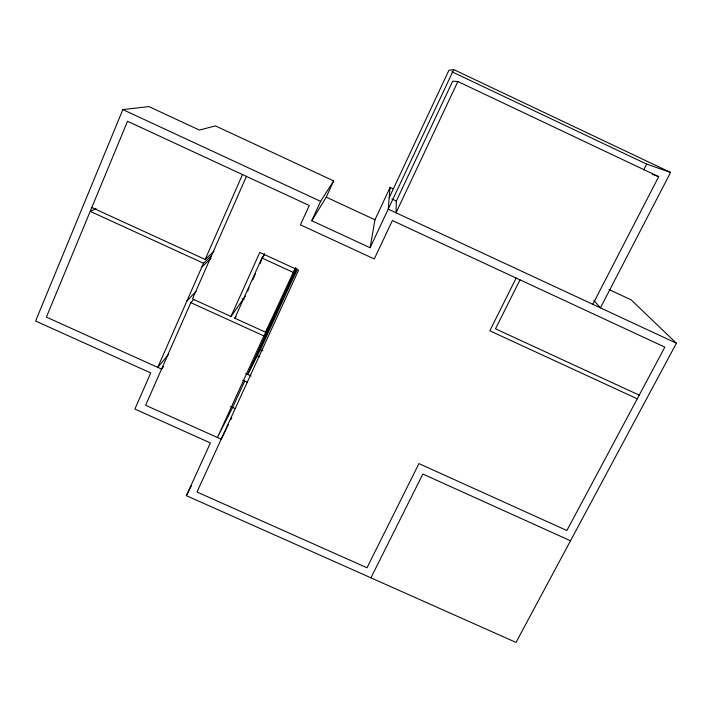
<?xml version="1.0" encoding="UTF-8"?>
<svg xmlns="http://www.w3.org/2000/svg" width="712" height="712" viewBox="0 0 712 712"><rect width="100%" height="100%" fill="white"/><g stroke="black" fill="none" stroke-linecap="round" stroke-linejoin="round"><path stroke-width="1.07" d="M457.861 81.524L452.663 81.213L396.335 201.024L396.032 212.772L457.861 81.524L658.689 176.674L592.793 304.309M393.104 188.814L390.096 187.407L388.227 209.141L676.4 343.202L516.022 642.42L186.357 495.659L210.405 442.935L134.88 409.062L150.73 372.928L35.6 321.032L122.838 109.586L148.933 106.604L199.405 130.065L215.433 125.89L333.67 180.919L326.247 197.162L311.767 220.729L370.115 247.732L453.731 69.58L670.579 172.438L600.421 307.86L593.924 300.42M370.115 247.732L374.957 219.777L390.096 187.407M211.535 255.653L203.507 263.235L157.744 367.365L168.308 354.718M91.795 207.504L205.181 259.444L242.489 174.556M193.789 299.458L190.816 302.653L145.622 405.279L221.174 439.206L228.392 424.592M246.432 176.38L192.463 298.915L231 316.475L245.373 296.121M231 316.475L259.764 252.422L298.542 270.248L196.993 492.01L367 567.776L418.932 463.601L566.877 530.529L664.848 347.144L392.374 220.524L374.272 258.963L300.446 224.841L309.239 205.492L127.528 121.271L46.387 317.116L161.562 369.092L163.635 366.547M276.95 310.557L265.54 332.21L234.835 318.228L261.936 258.011L264.57 254.567M247.651 291.057L249.022 288.022M252.671 279.914L255.403 273.835M259.969 263.707L261.785 259.658M262.701 257.628L264.526 253.579M311.767 220.729L320.605 201.345L333.67 180.919M275.393 313.956L263.849 335.913L217.409 437.515L232.637 407.451L244.697 381.071M265.54 332.21L295.489 267.614M247.732 374.441L296.165 268.54M295.987 269.18L288.654 285.209L297.331 268.976L260.378 349.734L248.746 372.456L287.096 288.618L295.889 272.126M389.206 197.714L448.889 70.328L453.731 69.58M230.795 419.715L231.756 417.775M516.164 278.054L489.829 330.795L637.249 398.791M370.925 577.824L422.848 474.041L570.499 540.773M520.009 279.834L495.499 328.819L639.207 395.133M186.357 495.659L191.395 485.78M643.63 170.008L646.656 164.107L670.579 172.438M234.835 318.228L236.064 316.44M186.962 300.9L196.04 291.368M201.843 267.027L211.108 258.162M205.181 259.444L213.938 251.256M96.147 208.794L90.201 211.357L203.507 263.235M652.459 174.298L658.689 176.674M230.617 406.534L235.227 408.617M245.729 373.533L251.203 376.007M242.703 380.172L247.295 382.246M260.378 349.734L262.764 350.82M256.712 355.457L259.747 356.828M242.018 298.711L244.047 299.636M190.816 302.653L263.849 335.913M261.936 258.011L292.943 272.26M326.247 197.162L374.957 219.777M122.838 109.586L320.605 201.345M609.018 289.526L631.108 299.832L676.4 343.202M391.876 198.951L396.335 201.024M451.897 71.761L646.656 164.107"/></g></svg>
